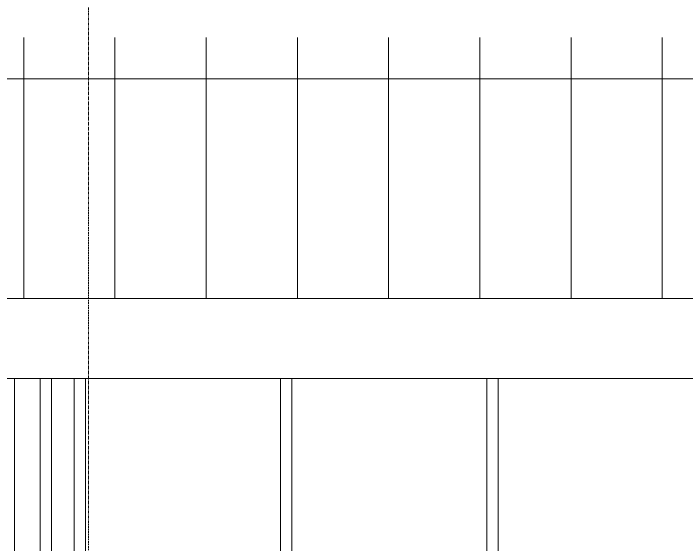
# Model space of a CAD drawing. Header units: inches. Extents: x 169 to 5088, y -73 to 356.
# Drawn here: x 367.1 to 485.2, y 112.4 to 205.7 of the extents above; entities that cross this region are included whole.
import ezdxf

# ---------------------------------------------------------------- set-up
doc = ezdxf.new("R2010")
doc.units = ezdxf.units.IN
doc.header["$MEASUREMENT"] = 0
doc.linetypes.add('Grid Line 1_2_', pattern=[0.875, 0.5, -0.125, 0.125, -0.125])
for name, color, linetype, lineweight in [('A-GLAZ-CWMG', 51, 'Continuous', 9), ('A-ROOF', 132, 'Continuous', 18), ('A-ROOF-OTLN', 132, 'Continuous', 9), ('A-ROOF-PATT', 132, 'Continuous', 18), ('S-GRID', 1, 'Continuous', 9)]:
    doc.layers.add(name, color=color, linetype=linetype, lineweight=lineweight)

# ---------------------------------------------------------------- blocks, each defined once
blk = doc.blocks.new('Rectangular Mullion - Exterior 2_ x 4_5_-626716-Building Elevation - North')
at = {"layer": 'A-GLAZ-CWMG'}
for p, q in [((367.31, 97), (367.31, 141.62)), ((371.81, 141.62), (371.81, 97))]:
    blk.add_line(p, q, dxfattribs=at)
blk = doc.blocks.new('Rectangular Mullion - Exterior 2_ x 4_5_-626704-Building Elevation - North')
at = {"layer": 'A-GLAZ-CWMG'}
for p, q in [((371.81, 141.62), (371.81, 97)), ((373.81, 141.62), (373.81, 97))]:
    blk.add_line(p, q, dxfattribs=at)
blk = doc.blocks.new('Rectangular Mullion - Exterior 2_ x 4_5_-626700-Building Elevation - North')
at = {"layer": 'A-GLAZ-CWMG'}
for p, q in [((413.94, 141.62), (413.94, 98)), ((415.94, 141.62), (415.94, 98)), ((415.94, 98), (413.94, 98))]:
    blk.add_line(p, q, dxfattribs=at)

msp = doc.modelspace()

# ---------------------------------------------------------------- hatches: boundary and pattern name
at = {"layer": 'A-ROOF-PATT', "lineweight": 9}
h = msp.add_hatch(dxfattribs=at)
h.set_pattern_fill('FP_8', color=256, style=0, pattern_type=2)
h.set_pattern_definition([(90, (-24239.079, 1149.799), (-16, 1e-15), [])])
h.paths.add_polyline_path([(365.06, 194.11), (365.06, 194.24), (1688.31, 194.24), (1688.31, 201.49), (168.95, 201.49), (168.95, 194.11)], flags=0)
h.paths.add_polyline_path([(2045.65, 194.11), (2139.1, 194.11), (2139.1, 201.49), (2045.65, 201.49), (2045.65, 197.13)], flags=0)
h = msp.add_hatch(dxfattribs=at)
h.set_pattern_fill('FP_2', color=256, style=0, pattern_type=2)
h.set_pattern_definition([(90, (-24239.079, 1107.939), (-16, 1e-15), [])])
h.paths.add_polyline_path([(1400.29, 155.63), (2105.44, 155.63), (2105.44, 164.72), (2045.65, 164.72), (2045.65, 159.58), (1688.31, 159.58), (1688.31, 194.24), (365.81, 194.24), (365.81, 181.57), (186.31, 181.57), (186.31, 155.63), (1277.16, 155.63)], flags=0)

# ---------------------------------------------------------------- linework, layer by layer
at = {"layer": 'A-ROOF'}
for p, q in [((365.81, 194.24), (1688.31, 194.24)), ((2105.44, 141.62), (186.31, 141.62))]:
    msp.add_line(p, q, dxfattribs=at)
at = {"layer": 'A-ROOF-OTLN'}
for p, q in [((185.56, 155.63), (2106.19, 155.63)), ((2106.77, 141.63), (184.98, 141.63))]:
    msp.add_line(p, q, dxfattribs=at)
at = {"layer": 'S-GRID', "linetype": 'Grid Line 1_2_'}
msp.add_line((380.31, -30), (380.31, 324), dxfattribs=at)

# ---------------------------------------------------------------- block references
at = {"layer": 'A-GLAZ-CWMG'}
for name, p in [('Rectangular Mullion - Exterior 2_ x 4_5_-626716-Building Elevation - North', (0, 0)), ('Rectangular Mullion - Exterior 2_ x 4_5_-626704-Building Elevation - North', (0, 0)), ('Rectangular Mullion - Exterior 2_ x 4_5_-626700-Building Elevation - North', (-36.19, 0)), ('Rectangular Mullion - Exterior 2_ x 4_5_-626700-Building Elevation - North', (0, 0)), ('Rectangular Mullion - Exterior 2_ x 4_5_-626700-Building Elevation - North', (36.19, 0))]:
    msp.add_blockref(name, p, dxfattribs=at)

doc.saveas('drawing.dxf')
